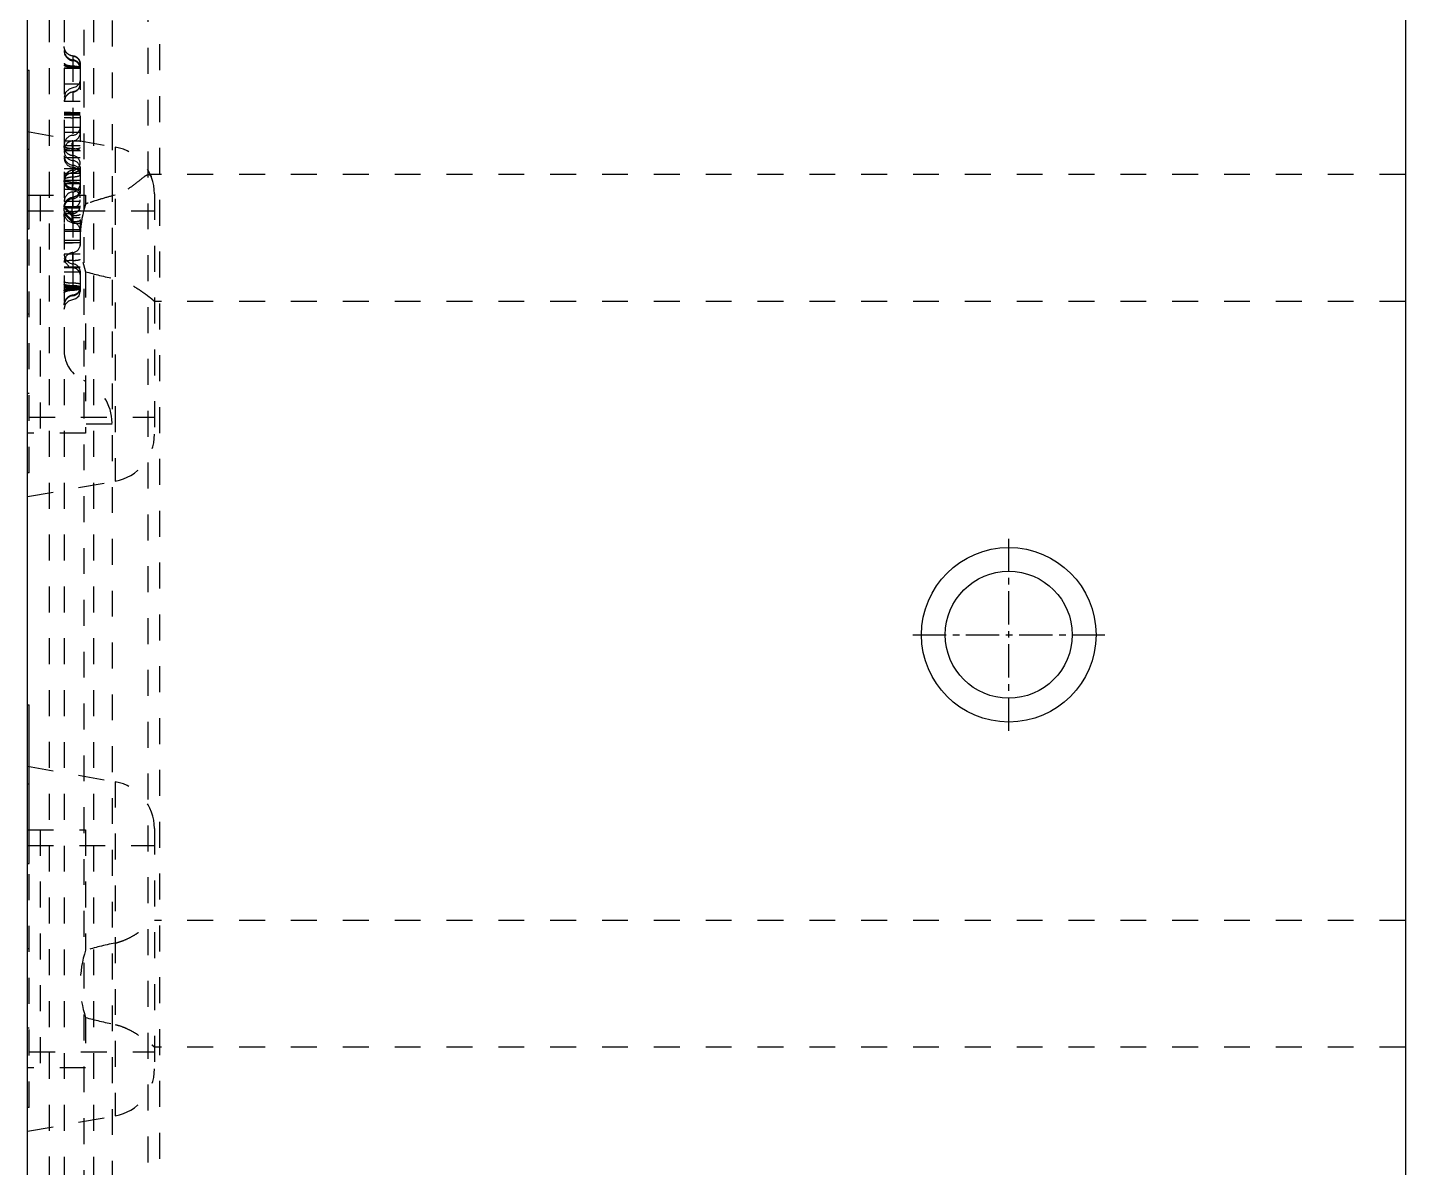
# Model space of a CAD drawing. Header units: millimetres. Extents: x -941 to 1421, y -11614 to -3210.
# Drawn here: x 328.7 to 415.5, y -5987 to -5915.2 of the extents above; entities that cross this region are included whole.
import ezdxf

# ---------------------------------------------------------------- set-up
doc = ezdxf.new("R2010")
doc.units = ezdxf.units.MM
doc.header["$LTSCALE"] = 16.335
doc.linetypes.add('CENTER', pattern=[0.6, 0.375, -0.075, 0.075, -0.075])
doc.linetypes.add('HIDDEN', pattern=[0.2, 0.1, -0.1])
doc.layers.get('0').update_dxf_attribs({"linetype": 'CONTINUOUS'})
doc.layers.add('DEFAULT_2', color=8, linetype='HIDDEN')

msp = doc.modelspace()

# ---------------------------------------------------------------- linework, layer by layer
at = {"color": 7, "linetype": 'Continuous'}
for p, q in [((415.501, -5795.468), (415.501, -6175.468)), ((328.657, -6175.468), (328.657, -5879.793)), ((328.657, -5917.889), (328.757, -5917.889)), ((328.757, -5927.889), (328.757, -5917.889)), ((328.657, -5927.889), (328.757, -5927.889)), ((328.657, -5957.889), (328.757, -5957.889)), ((328.757, -5967.889), (328.757, -5957.889)), ((328.657, -5967.889), (328.757, -5967.889))]:
    msp.add_line(p, q, dxfattribs=at)
at = {"color": 1, "linetype": 'CENTER', "ltscale": 0.342088}
for p, q in [((390.501, -5959.518), (390.501, -5947.418)), ((384.451, -5953.468), (396.551, -5953.468))]:
    msp.add_line(p, q, dxfattribs=at)
at = {"color": 7, "linetype": 'Continuous'}
for radius in [5.5, 4]:
    msp.add_circle((390.501, -5953.468), radius, dxfattribs=at)
at = {"layer": 'DEFAULT_2', "color": 8, "linetype": 'HIDDEN'}
for p, q in [((336.264, -6052.061), (336.264, -5875.643)), ((336.998, -6061.633), (336.998, -5875.643)), ((330.016, -5878.55), (330.016, -6083.955)), ((330.968, -5878.552), (330.968, -6082.951)), ((332.803, -5878.552), (332.803, -6052.363)), ((332.199, -5889.197), (332.199, -6040.429)), ((333.983, -5891.886), (333.983, -6037.739)), ((331.516, -5916.993), (331.516, -5932.341)), ((331.973, -5917.493), (331.973, -5931.841)), ((331.973, -5917.761), (330.968, -5917.761)), ((331.973, -5917.787), (330.968, -5917.787)), ((331.973, -5918.761), (330.968, -5918.761)), ((331.049, -5919.301), (330.968, -5919.603)), ((331.516, -5919.259), (331.269, -5919.338)), ((331.718, -5918.939), (331.516, -5919.002)), ((331.718, -5919.196), (331.516, -5919.259)), ((331.516, -5919.262), (331.516, -5919.324)), ((331.516, -5919.262), (331.516, -5919.324)), ((331.905, -5919.012), (331.718, -5919.196)), ((331.973, -5918.759), (331.906, -5919.007)), ((331.049, -5919.558), (330.968, -5919.86)), ((331.973, -5919.867), (330.968, -5919.867)), ((331.269, -5919.338), (331.049, -5919.558)), ((331.516, -5919.324), (331.516, -5919.399)), ((331.516, -5919.324), (331.516, -5919.398)), ((331.516, -5919.398), (331.516, -5919.53)), ((331.516, -5919.399), (331.516, -5919.53)), ((331.516, -5919.53), (331.516, -5919.691)), ((331.516, -5919.53), (331.516, -5919.691)), ((331.516, -5919.691), (331.516, -5919.867)), ((331.516, -5919.691), (331.516, -5919.867)), ((331.973, -5920.643), (330.968, -5920.643)), ((331.973, -5920.727), (330.968, -5920.721)), ((328.657, -5921.758), (334.178, -5922.731)), ((330.968, -5921.484), (331.973, -5921.484)), ((331.973, -5921.816), (330.968, -5921.816)), ((331.973, -5922.349), (330.968, -5922.349)), ((331.973, -5922.662), (330.968, -5922.662)), ((331.516, -5922.449), (331.516, -5922.35)), ((334.178, -5922.731), (334.178, -5943.784)), ((328.757, -5922.889), (328.657, -5922.889)), ((331.973, -5922.976), (330.968, -5922.976)), ((331.973, -5923.403), (330.968, -5923.403)), ((331.515, -5923.273), (331.513, -5923.28)), ((331.513, -5923.28), (331.513, -5923.28)), ((331.516, -5922.976), (331.516, -5923.113)), ((331.516, -5923.113), (331.516, -5923.278)), ((331.516, -5923.113), (331.516, -5923.243)), ((331.516, -5923.243), (331.516, -5923.359)), ((331.516, -5923.359), (331.516, -5923.555)), ((331.516, -5923.403), (331.516, -5923.54)), ((331.516, -5923.54), (331.516, -5923.67)), ((331.516, -5923.555), (331.516, -5923.581)), ((330.968, -5924.081), (331.973, -5924.081)), ((330.968, -5924.377), (331.973, -5924.377)), ((331.513, -5924.188), (331.513, -5924.188)), ((331.515, -5924.194), (331.513, -5924.188)), ((331.515, -5924.385), (331.515, -5924.266)), ((331.516, -5923.67), (331.516, -5923.786)), ((331.516, -5923.786), (331.516, -5923.88)), ((331.516, -5923.88), (331.516, -5923.982)), ((331.516, -5923.982), (331.516, -5924.008)), ((415.501, -5924.468), (336.304, -5924.468)), ((330.968, -5924.806), (331.973, -5924.806)), ((331.973, -5925.056), (330.968, -5925.056)), ((331.517, -5924.835), (331.517, -5925.1)), ((328.657, -5925.758), (332.315, -5925.758)), ((329.457, -5925.758), (329.457, -5940.758)), ((330.968, -5925.39), (331.973, -5925.39)), ((331.973, -5926.161), (330.968, -5926.161)), ((331.516, -5925.556), (331.516, -5925.618)), ((331.516, -5925.618), (331.516, -5925.693)), ((331.516, -5925.693), (331.516, -5925.753)), ((331.516, -5925.753), (331.516, -5925.889)), ((331.516, -5925.889), (331.516, -5925.985)), ((331.516, -5926.121), (331.516, -5925.89)), ((331.516, -5925.985), (331.516, -5926.161)), ((331.516, -5925.999), (331.516, -5926.045)), ((331.516, -5926.045), (331.516, -5926.12)), ((331.516, -5926.12), (331.516, -5926.412)), ((331.516, -5926.12), (331.516, -5926.251)), ((331.516, -5926.495), (331.516, -5926.121)), ((331.516, -5926.251), (331.516, -5926.412)), ((332.315, -5925.758), (332.315, -5926.314)), ((336.657, -5925.686), (336.657, -5940.83)), ((328.657, -5926.758), (336.657, -5926.758)), ((331.973, -5926.495), (330.968, -5926.495)), ((331.973, -5926.588), (330.968, -5926.588)), ((330.969, -5926.748), (330.97, -5926.565)), ((330.969, -5927.115), (330.97, -5926.933)), ((330.97, -5926.565), (330.978, -5926.564)), ((330.992, -5926.587), (330.97, -5926.565)), ((330.976, -5926.931), (330.97, -5926.933)), ((331.471, -5926.931), (330.976, -5926.931)), ((331.471, -5926.562), (330.978, -5926.562)), ((331.516, -5927.052), (331.47, -5926.986)), ((331.471, -5927.466), (331.471, -5926.562)), ((331.471, -5927.098), (331.516, -5927.165)), ((331.516, -5926.412), (331.516, -5926.492)), ((331.516, -5926.492), (331.516, -5926.588)), ((331.516, -5927.491), (331.516, -5926.784)), ((331.516, -5926.784), (331.516, -5926.919)), ((331.516, -5926.919), (331.516, -5927.044)), ((331.516, -5927.044), (331.517, -5927.276)), ((328.757, -5943.258), (328.757, -5927.889)), ((331.973, -5927.948), (330.968, -5927.948)), ((331.516, -5927.534), (331.47, -5927.466)), ((331.471, -5927.364), (331.516, -5927.43)), ((331.516, -5927.165), (331.973, -5927.165)), ((331.517, -5927.276), (331.516, -5927.435)), ((331.516, -5927.435), (331.516, -5927.491)), ((331.516, -5927.534), (331.973, -5927.534)), ((330.968, -5928.025), (331.973, -5928.025)), ((331.973, -5928.612), (330.968, -5928.612)), ((331.973, -5928.759), (330.968, -5928.759)), ((331.973, -5929.484), (330.968, -5929.484)), ((331.516, -5929.553), (331.516, -5929.373)), ((331.516, -5929.386), (331.516, -5929.423)), ((331.516, -5929.483), (331.516, -5929.724)), ((331.516, -5929.484), (331.516, -5929.751)), ((331.516, -5929.876), (331.516, -5929.553)), ((331.516, -5929.724), (331.516, -5929.876)), ((330.968, -5929.731), (331.049, -5930.032)), ((331.973, -5930.308), (330.968, -5930.308)), ((331.973, -5930.343), (330.968, -5930.343)), ((330.968, -5930.589), (331.973, -5930.589)), ((331.049, -5930.011), (331.268, -5930.232)), ((331.268, -5930.252), (331.516, -5930.331)), ((331.516, -5929.751), (331.516, -5929.867)), ((331.516, -5929.867), (331.516, -5930.063)), ((331.516, -5930.063), (331.516, -5930.089)), ((331.516, -5930.331), (331.718, -5930.394)), ((331.718, -5930.394), (331.905, -5930.578)), ((331.902, -5930.553), (331.973, -5930.811)), ((331.905, -5930.578), (331.973, -5930.832)), ((332.315, -5930.585), (332.315, -5940.758)), ((331.973, -5931.57), (330.968, -5931.57)), ((331.973, -5931.598), (330.968, -5931.598)), ((415.501, -5932.468), (336.657, -5932.468)), ((328.757, -5933.258), (328.657, -5933.258)), ((328.757, -5938.258), (328.657, -5938.258)), ((328.757, -5939.758), (336.657, -5939.758)), ((332.315, -5940.758), (328.657, -5940.758)), ((333.983, -5940.19), (330.968, -5940.19)), ((328.757, -5943.258), (328.657, -5943.258)), ((328.657, -5944.758), (334.178, -5943.784)), ((328.657, -5961.758), (334.178, -5962.731)), ((328.757, -5962.889), (328.657, -5962.889)), ((334.178, -5962.731), (334.178, -5983.784)), ((328.657, -5965.758), (332.315, -5965.758)), ((329.457, -5965.758), (329.457, -5980.758)), ((332.315, -5965.758), (332.315, -5973.35)), ((336.657, -5965.686), (336.657, -5980.83)), ((328.657, -5966.758), (336.657, -5966.758)), ((328.757, -5983.258), (328.757, -5967.889)), ((415.501, -5971.468), (336.657, -5971.468)), ((328.757, -5973.258), (328.657, -5973.258)), ((328.757, -5978.258), (328.657, -5978.258)), ((332.315, -5977.585), (332.315, -5980.758)), ((328.757, -5979.758), (336.657, -5979.758)), ((415.501, -5979.468), (336.657, -5979.468)), ((332.315, -5980.758), (328.657, -5980.758)), ((328.757, -5983.258), (328.657, -5983.258)), ((328.657, -5984.758), (334.178, -5983.784))]:
    msp.add_line(p, q, dxfattribs=at)
for points in [[(331.516, -5919.002), (331.269, -5919.081), (331.049, -5919.301)], [(331.973, -5918.502), (331.905, -5918.755), (331.718, -5918.939)], [(331.516, -5930.311), (331.708, -5930.368), (331.902, -5930.553)], [(331.516, -5932.341), (331.718, -5932.278), (331.905, -5932.094), (331.973, -5931.84)], [(331.516, -5932.341), (331.708, -5932.284), (331.902, -5932.099), (331.973, -5931.84)], [(330.968, -5932.941), (331.049, -5932.64), (331.268, -5932.42), (331.516, -5932.341)]]:
    msp.add_lwpolyline(points, dxfattribs=at)
for centre, radius, start, end in [((331.571, -5916.634), 0.603, 180, 264.78409), ((331.571, -5916.686), 0.603, 180, 264.78409), ((331.471, -5917.493), 0.503, 0.00001, 84.7841), ((331.471, -5917.735), 0.502, 0, 84.78409), ((331.471, -5917.787), 0.502, 0, 84.78409), ((331.454, -5917.527), 0.539, 56.40311, 72.77217), ((331.571, -5919.862), 0.603, 95.21641, 180), ((331.471, -5918.761), 0.502, 275.21531, 359.99951), ((331.489, -5950.111), 29.548, 89.49913, 89.94801), ((331.509, -5948.911), 28.348, 89.51699, 89.98487), ((331.485, -5947.139), 26.57, 89.43366, 89.93288), ((331.48, -5946.442), 25.873, 89.40713, 89.91979), ((331.471, -5921.484), 0.502, 275.21591, 359.99987), ((331.471, -5921.839), 0.502, 275.2223, 0), ((331.571, -5922.585), 0.603, 95.21591, 180), ((331.571, -5922.938), 0.603, 95.22436, 180.60521), ((333.657, -5925.686), 3, 0, 80), ((331.571, -5922.981), 0.603, 180, 264.78355), ((331.571, -5923.276), 0.603, 180, 264.78409), ((331.571, -5923.407), 0.603, 179.77576, 264.78406), ((331.581, -5922.678), 0.613, 192.66652, 204.60418), ((331.567, -5926.198), 3.357, 91.06112, 92.78395), ((331.568, -5920.905), 1.937, 265.17242, 268.47858), ((331.471, -5923.768), 0.502, 0, 85.0717), ((331.473, -5924.443), 1.602, 85.55527, 88.45788), ((331.471, -5924.081), 0.502, 0.00062, 84.78474), ((331.568, -5924.789), 0.6, 153.10363, 181.61721), ((331.471, -5923.7), 0.502, 274.92884, 0), ((331.471, -5924.377), 0.502, 0.00002, 84.78409), ((331.471, -5924.508), 0.502, 359.99961, 84.78418), ((296.308, -5924.607), 35.209, 0.05954, 0.40091), ((331.587, -5923.936), 0.392, 315.12383, 326.51507), ((331.572, -5924.84), 0.603, 200.19481, 207.72436), ((331.455, -5924.776), 0.505, 219.35029, 229.97516), ((331.539, -5922.352), 2.592, 264.36896, 266.97978), ((331.567, -5921.852), 3.092, 266.94386, 269.05335), ((331.471, -5925.056), 0.502, 275.21514, 359.99938), ((270.724, -5925.003), 60.793, 359.71187, 359.90815), ((219.019, -5924.73), 112.499, 359.94641, 0.08141), ((331.571, -5926.157), 0.603, 95.21655, 180.22217), ((331.571, -5926.583), 0.603, 95.21654, 180.22113), ((331.471, -5926.06), 0.502, 269.9978, 359.99941), ((331.471, -5925.938), 0.502, 0, 84.77735), ((331.471, -5925.482), 0.502, 275.21516, 359.99938), ((331.468, -5925.384), 0.509, 275.43612, 287.92712), ((331.476, -5925.395), 0.495, 301.83576, 311.32793), ((343.962, -5961.591), 37.15, 105.27026, 108.27081), ((343.983, -5961.665), 37.227, 105.27229, 108.00828), ((398.321, -5927.117), 67.353, 179.68676, 180.00013), ((331.571, -5926.891), 0.603, 179.76144, 264.78408), ((411.393, -5927.481), 80.425, 179.73963, 180.00009), ((325.969, -5931.989), 7.368, 43.15325, 43.99676), ((331.471, -5926.428), 0.502, 269.99787, 359.99952), ((346.723, -5930.571), 15.024, 163.54109, 165.29736), ((346.139, -5930.408), 14.417, 163.50415, 165.33429), ((343.714, -5960.818), 36.338, 108.0175, 108.28219), ((329.071, -5929.54), 3.245, 45.53476, 47.16344), ((331.471, -5927.991), 0.502, 359.99736, 84.77968), ((332.665, -6029.092), 100.322, 90.52386, 90.65593), ((332.504, -6015.221), 86.451, 90.50126, 90.65452), ((331.571, -5929.974), 0.603, 95.21712, 180.20411), ((331.571, -5929.488), 0.603, 180, 264.78355), ((331.471, -5928.873), 0.502, 275.21446, 0), ((361.409, -5929.481), 29.893, 179.8881, 180.00294), ((331.471, -5930.589), 0.502, 0.00062, 84.78474), ((331.571, -5932.699), 0.603, 95.21591, 180), ((331.571, -5932.663), 0.595, 95.25956, 180), ((331.471, -5931.563), 0.502, 275.21591, 0), ((331.471, -5931.598), 0.502, 275.21591, 0), ((332.978, -5935.584), 2.01, 180, 247.18511), ((331.069, -5940.123), 2.914, 0, 67.18511), ((333.657, -5940.83), 3, 280, 0), ((333.657, -5965.686), 3, 0, 80), ((333.657, -5980.83), 3, 280, 0)]:
    msp.add_arc(centre, radius, start, end, dxfattribs=at)
for centre, major_axis, ratio, start_param, end_param in [((334.2, -5928.468), (0, 4), 0.555556, 1.129071, 2.12872), ((351.56, -5928.468), (22.685, 0), 0.176327, -2.583669, -2.443782), ((351.56, -5975.468), (22.685, 0), 0.176327, 2.443782, 2.583669), ((334.2, -5975.468), (0, 4), 0.555556, 1.012873, 2.12872), ((351.56, -5975.468), (22.685, 0), 0.176327, -2.583669, -2.443782)]:
    msp.add_ellipse(centre, major_axis=major_axis, ratio=ratio, start_param=start_param, end_param=end_param, dxfattribs=at)
for points, knots in [([(331.037, -5916.669), (331.026, -5916.647), (330.987, -5916.559), (330.968, -5916.463), (330.968, -5916.392)], [0, 0, 0, 0, 0.260362, 1, 1, 1, 1]), ([(331.037, -5916.669), (331.026, -5916.647), (330.987, -5916.559), (330.968, -5916.463), (330.968, -5916.392)], [0, 0, 0, 0, 0.260362, 1, 1, 1, 1]), ([(331.041, -5916.677), (331.029, -5916.655), (330.989, -5916.565), (330.968, -5916.465), (330.968, -5916.392)], [0, 0, 0, 0, 0.260398, 1, 1, 1, 1]), ([(331.516, -5916.993), (331.419, -5916.984), (331.224, -5916.914), (331.083, -5916.76), (331.037, -5916.669)], [0, 0, 0, 0, 0.489323, 1, 1, 1, 1]), ([(331.516, -5916.993), (331.419, -5916.984), (331.224, -5916.914), (331.083, -5916.76), (331.037, -5916.669)], [0, 0, 0, 0, 0.489321, 1, 1, 1, 1]), ([(331.516, -5916.993), (331.419, -5916.984), (331.224, -5916.914), (331.083, -5916.76), (331.037, -5916.669)], [0, 0, 0, 0, 0.489323, 1, 1, 1, 1]), ([(330.968, -5917.435), (330.968, -5917.472), (331.073, -5917.551), (331.17, -5917.571), (331.238, -5917.584)], [0, 0, 0, 0, 0.347074, 1, 1, 1, 1]), ([(331.516, -5917.645), (331.445, -5917.644), (331.316, -5917.638), (331.141, -5917.615), (331.035, -5917.591), (330.968, -5917.555), (330.968, -5917.537)], [0, 0, 0, 0, 0.37393, 0.687616, 0.900657, 1, 1, 1, 1]), ([(330.968, -5917.567), (330.968, -5917.578), (330.993, -5917.603), (331.083, -5917.636), (331.171, -5917.651), (331.238, -5917.659)], [0, 0, 0, 0, 0.111056, 0.31246, 1, 1, 1, 1]), ([(331.516, -5916.993), (331.536, -5916.994), (331.617, -5917.008), (331.695, -5917.041), (331.748, -5917.075)], [0, 0, 0, 0, 0.238406, 1, 1, 1, 1]), ([(331.516, -5916.993), (331.536, -5916.994), (331.617, -5917.008), (331.695, -5917.041), (331.748, -5917.075)], [0, 0, 0, 0, 0.238406, 1, 1, 1, 1]), ([(331.909, -5917.25), (331.92, -5917.269), (331.955, -5917.346), (331.973, -5917.431), (331.973, -5917.493)], [0, 0, 0, 0, 0.260417, 1, 1, 1, 1]), ([(331.973, -5917.493), (331.973, -5917.474), (331.968, -5917.393), (331.943, -5917.314), (331.915, -5917.26)], [0, 0, 0, 0, 0.238474, 1, 1, 1, 1]), ([(331.516, -5917.684), (331.445, -5917.683), (331.316, -5917.678), (331.14, -5917.655), (331.036, -5917.633), (330.968, -5917.6), (330.968, -5917.581)], [0, 0, 0, 0, 0.375221, 0.689747, 0.902715, 1, 1, 1, 1]), ([(331.238, -5917.584), (331.26, -5917.588), (331.352, -5917.604), (331.445, -5917.611), (331.516, -5917.613)], [0, 0, 0, 0, 0.234615, 1, 1, 1, 1]), ([(331.238, -5917.627), (331.26, -5917.63), (331.352, -5917.639), (331.445, -5917.644), (331.516, -5917.645)], [0, 0, 0, 0, 0.233425, 1, 1, 1, 1]), ([(331.238, -5917.659), (331.26, -5917.662), (331.352, -5917.672), (331.445, -5917.676), (331.516, -5917.677)], [0, 0, 0, 0, 0.233456, 1, 1, 1, 1]), ([(331.516, -5917.613), (331.594, -5917.615), (331.728, -5917.628), (331.862, -5917.663), (331.913, -5917.691)], [0, 0, 0, 0, 0.572251, 1, 1, 1, 1]), ([(331.973, -5917.735), (331.973, -5917.719), (331.918, -5917.689), (331.829, -5917.67), (331.683, -5917.651), (331.576, -5917.646), (331.516, -5917.645)], [0, 0, 0, 0, 0.099345, 0.312419, 0.626096, 1, 1, 1, 1]), ([(331.516, -5917.677), (331.594, -5917.679), (331.727, -5917.687), (331.86, -5917.707), (331.913, -5917.726)], [0, 0, 0, 0, 0.578712, 1, 1, 1, 1]), ([(331.973, -5917.77), (331.973, -5917.754), (331.917, -5917.726), (331.83, -5917.708), (331.683, -5917.689), (331.576, -5917.685), (331.516, -5917.684)], [0, 0, 0, 0, 0.097287, 0.310288, 0.624805, 1, 1, 1, 1]), ([(331.913, -5917.691), (331.922, -5917.696), (331.948, -5917.712), (331.973, -5917.74), (331.973, -5917.761)], [0, 0, 0, 0, 0.326159, 1, 1, 1, 1]), ([(331.913, -5917.692), (331.922, -5917.695), (331.943, -5917.704), (331.973, -5917.719), (331.973, -5917.735)], [0, 0, 0, 0, 0.370267, 1, 1, 1, 1]), ([(331.913, -5917.726), (331.922, -5917.729), (331.944, -5917.737), (331.973, -5917.754), (331.973, -5917.77)], [0, 0, 0, 0, 0.368499, 1, 1, 1, 1]), ([(330.991, -5920.555), (330.985, -5920.554), (330.98, -5920.553), (330.968, -5920.552), (330.968, -5920.55)], [0, 0, 0, 0, 0.734151, 1, 1, 1, 1]), ([(331.516, -5920.566), (331.445, -5920.565), (331.343, -5920.563), (331.212, -5920.562), (331.131, -5920.561), (331.064, -5920.561), (331.02, -5920.56), (330.992, -5920.561), (330.981, -5920.558), (330.968, -5920.563), (330.968, -5920.56)], [0, 0, 0, 0, 0.388828, 0.562239, 0.712468, 0.834943, 0.925393, 0.957679, 0.981027, 1, 1, 1, 1]), ([(331.516, -5920.571), (331.445, -5920.57), (331.342, -5920.569), (331.212, -5920.567), (331.13, -5920.567), (331.066, -5920.565), (331.012, -5920.569), (330.99, -5920.561), (330.968, -5920.568), (330.968, -5920.565)], [0, 0, 0, 0, 0.388825, 0.562234, 0.712462, 0.834937, 0.925388, 0.981023, 1, 1, 1, 1]), ([(330.968, -5920.857), (330.968, -5920.86), (330.989, -5920.861), (331.013, -5920.866), (331.065, -5920.868), (331.13, -5920.872), (331.212, -5920.874), (331.342, -5920.877), (331.445, -5920.878), (331.516, -5920.878)], [0, 0, 0, 0, 0.020311, 0.076215, 0.166642, 0.288937, 0.438885, 0.611948, 1, 1, 1, 1]), ([(330.968, -5920.857), (330.968, -5920.861), (330.989, -5920.861), (331.013, -5920.866), (331.065, -5920.868), (331.13, -5920.872), (331.212, -5920.874), (331.342, -5920.877), (331.445, -5920.878), (331.516, -5920.878)], [0, 0, 0, 0, 0.020324, 0.076228, 0.166656, 0.28895, 0.438895, 0.611955, 1, 1, 1, 1]), ([(331.516, -5920.563), (331.397, -5920.563), (331.237, -5920.562), (331.057, -5920.554), (330.995, -5920.552), (330.975, -5920.548)], [0, 0, 0, 0, 0.660055, 0.88663, 1, 1, 1, 1]), ([(331.516, -5920.569), (331.398, -5920.569), (331.238, -5920.568), (331.058, -5920.56), (330.996, -5920.557), (330.975, -5920.553)], [0, 0, 0, 0, 0.657755, 0.884851, 1, 1, 1, 1]), ([(331.516, -5920.563), (331.405, -5920.563), (331.229, -5920.559), (331.052, -5920.557), (330.987, -5920.55)], [0, 0, 0, 0, 0.629299, 1, 1, 1, 1]), ([(331.516, -5920.569), (331.407, -5920.569), (331.232, -5920.566), (331.057, -5920.563), (330.991, -5920.555)], [0, 0, 0, 0, 0.622747, 1, 1, 1, 1]), ([(331.973, -5920.573), (331.973, -5920.57), (331.955, -5920.575), (331.936, -5920.569), (331.892, -5920.571), (331.838, -5920.569), (331.769, -5920.569), (331.661, -5920.567), (331.576, -5920.566), (331.516, -5920.566)], [0, 0, 0, 0, 0.019103, 0.074769, 0.165219, 0.28768, 0.437881, 0.611251, 1, 1, 1, 1]), ([(331.973, -5920.573), (331.973, -5920.57), (331.955, -5920.574), (331.936, -5920.569), (331.892, -5920.571), (331.838, -5920.569), (331.769, -5920.569), (331.661, -5920.567), (331.576, -5920.566), (331.516, -5920.566)], [0, 0, 0, 0, 0.01915, 0.07482, 0.165265, 0.287718, 0.437911, 0.611271, 1, 1, 1, 1]), ([(331.973, -5920.579), (331.973, -5920.577), (331.955, -5920.58), (331.936, -5920.575), (331.892, -5920.577), (331.838, -5920.575), (331.769, -5920.574), (331.661, -5920.573), (331.576, -5920.572), (331.516, -5920.571)], [0, 0, 0, 0, 0.019171, 0.074848, 0.165302, 0.287769, 0.437965, 0.611305, 1, 1, 1, 1]), ([(331.973, -5920.579), (331.973, -5920.577), (331.955, -5920.581), (331.936, -5920.575), (331.892, -5920.577), (331.838, -5920.575), (331.769, -5920.574), (331.661, -5920.573), (331.576, -5920.572), (331.516, -5920.571)], [0, 0, 0, 0, 0.019158, 0.074833, 0.165289, 0.287759, 0.437957, 0.6113, 1, 1, 1, 1]), ([(331.973, -5920.893), (331.973, -5920.89), (331.955, -5920.891), (331.936, -5920.886), (331.892, -5920.885), (331.838, -5920.883), (331.77, -5920.881), (331.661, -5920.879), (331.576, -5920.878), (331.516, -5920.878)], [0, 0, 0, 0, 0.019828, 0.075661, 0.166112, 0.288469, 0.438509, 0.61169, 1, 1, 1, 1]), ([(331.973, -5920.893), (331.973, -5920.89), (331.955, -5920.891), (331.936, -5920.886), (331.892, -5920.885), (331.838, -5920.882), (331.77, -5920.881), (331.661, -5920.879), (331.576, -5920.878), (331.516, -5920.878)], [0, 0, 0, 0, 0.019836, 0.075675, 0.166126, 0.288482, 0.438519, 0.611696, 1, 1, 1, 1]), ([(331.973, -5920.57), (331.973, -5920.569), (331.965, -5920.57), (331.956, -5920.567), (331.936, -5920.567), (331.898, -5920.566), (331.834, -5920.565), (331.779, -5920.564), (331.748, -5920.564)], [0, 0, 0, 0, 0.017647, 0.068513, 0.151778, 0.266388, 0.583233, 1, 1, 1, 1]), ([(331.973, -5920.577), (331.973, -5920.576), (331.965, -5920.577), (331.956, -5920.574), (331.936, -5920.575), (331.898, -5920.573), (331.834, -5920.572), (331.779, -5920.571), (331.748, -5920.571)], [0, 0, 0, 0, 0.017664, 0.068562, 0.151853, 0.266473, 0.583296, 1, 1, 1, 1]), ([(330.998, -5922.719), (330.993, -5922.715), (330.978, -5922.699), (330.968, -5922.678), (330.968, -5922.662)], [0, 0, 0, 0, 0.294256, 1, 1, 1, 1]), ([(331.171, -5922.797), (331.152, -5922.792), (331.092, -5922.774), (331.03, -5922.749), (330.998, -5922.719)], [0, 0, 0, 0, 0.306921, 1, 1, 1, 1]), ([(331.479, -5922.654), (331.478, -5922.638), (331.476, -5922.607), (331.477, -5922.562), (331.474, -5922.522), (331.468, -5922.493), (331.474, -5922.482)], [0, 0, 0, 0, 0.277521, 0.537761, 0.779997, 1, 1, 1, 1]), ([(331.507, -5922.838), (331.501, -5922.823), (331.483, -5922.763), (331.481, -5922.7), (331.479, -5922.654)], [0, 0, 0, 0, 0.259503, 1, 1, 1, 1]), ([(331.516, -5922.337), (331.519, -5922.338), (331.513, -5922.357), (331.519, -5922.378), (331.515, -5922.426), (331.516, -5922.486), (331.518, -5922.561), (331.521, -5922.681), (331.503, -5922.778), (331.517, -5922.843)], [0, 0, 0, 0, 0.018795, 0.073879, 0.163724, 0.285187, 0.43418, 0.606762, 1, 1, 1, 1]), ([(331.516, -5922.662), (331.507, -5922.697), (331.514, -5922.77), (331.518, -5922.873), (331.514, -5922.971), (331.515, -5923.104), (331.514, -5923.203), (331.515, -5923.273)], [0, 0, 0, 0, 0.17647, 0.349458, 0.510859, 0.657014, 1, 1, 1, 1]), ([(331.516, -5922.842), (331.576, -5922.841), (331.683, -5922.836), (331.83, -5922.818), (331.917, -5922.8), (331.973, -5922.772), (331.973, -5922.757)], [0, 0, 0, 0, 0.375501, 0.69021, 0.903163, 1, 1, 1, 1]), ([(331.91, -5922.798), (331.926, -5922.793), (331.95, -5922.786), (331.973, -5922.766), (331.973, -5922.757)], [0, 0, 0, 0, 0.656504, 1, 1, 1, 1]), ([(331.516, -5922.842), (331.445, -5922.843), (331.316, -5922.848), (331.14, -5922.871), (331.035, -5922.892), (330.968, -5922.926), (330.968, -5922.944)], [0, 0, 0, 0, 0.376454, 0.690978, 0.903953, 1, 1, 1, 1]), ([(331.405, -5922.835), (331.384, -5922.833), (331.305, -5922.825), (331.227, -5922.812), (331.171, -5922.797)], [0, 0, 0, 0, 0.269136, 1, 1, 1, 1]), ([(331.52, -5923.124), (331.519, -5923.112), (331.512, -5923.063), (331.501, -5923.014), (331.497, -5922.975)], [0, 0, 0, 0, 0.225365, 1, 1, 1, 1]), ([(331.513, -5923.28), (331.511, -5923.277), (331.516, -5923.265), (331.515, -5923.255), (331.516, -5923.247)], [0, 0, 0, 0, 0.278364, 1, 1, 1, 1]), ([(331.516, -5923.247), (331.517, -5923.24), (331.521, -5923.199), (331.523, -5923.157), (331.52, -5923.124)], [0, 0, 0, 0, 0.184383, 1, 1, 1, 1]), ([(331.753, -5922.866), (331.741, -5922.864), (331.689, -5922.854), (331.637, -5922.848), (331.597, -5922.845)], [0, 0, 0, 0, 0.236425, 1, 1, 1, 1]), ([(331.973, -5922.989), (331.973, -5922.959), (331.888, -5922.894), (331.809, -5922.877), (331.753, -5922.866)], [0, 0, 0, 0, 0.347852, 1, 1, 1, 1]), ([(331.516, -5924.187), (331.416, -5924.197), (331.218, -5924.267), (331.079, -5924.425), (331.034, -5924.514)], [0, 0, 0, 0, 0.500004, 1, 1, 1, 1]), ([(331.515, -5924.349), (331.48, -5924.354), (331.346, -5924.375), (331.215, -5924.428), (331.137, -5924.49)], [0, 0, 0, 0, 0.262326, 1, 1, 1, 1]), ([(331.513, -5924.188), (331.511, -5924.191), (331.516, -5924.203), (331.516, -5924.227), (331.521, -5924.266), (331.523, -5924.319), (331.515, -5924.384), (331.493, -5924.487), (331.493, -5924.576), (331.517, -5924.629)], [0, 0, 0, 0, 0.021579, 0.077633, 0.166625, 0.286601, 0.435434, 0.60961, 1, 1, 1, 1]), ([(331.515, -5924.266), (331.515, -5924.258), (331.515, -5924.234), (331.515, -5924.21), (331.515, -5924.194)], [0, 0, 0, 0, 0.347001, 1, 1, 1, 1]), ([(331.515, -5924.526), (331.515, -5924.513), (331.515, -5924.466), (331.515, -5924.419), (331.515, -5924.385)], [0, 0, 0, 0, 0.266895, 1, 1, 1, 1]), ([(331.973, -5924.478), (331.973, -5924.499), (331.929, -5924.549), (331.774, -5924.606), (331.626, -5924.623), (331.516, -5924.626)], [0, 0, 0, 0, 0.127138, 0.342539, 1, 1, 1, 1]), ([(331.973, -5923.971), (331.973, -5923.986), (331.968, -5924.05), (331.942, -5924.111), (331.915, -5924.152)], [0, 0, 0, 0, 0.233661, 1, 1, 1, 1]), ([(336.304, -5924.468), (336.263, -5924.468), (336.164, -5924.501), (335.93, -5924.649), (335.555, -5924.961), (334.978, -5925.411), (334.474, -5925.672), (334.178, -5925.753)], [0, 0, 0, 0, 0.049212, 0.120186, 0.33314, 0.632013, 1, 1, 1, 1]), ([(336.304, -5924.468), (336.328, -5924.468), (336.38, -5924.481), (336.414, -5924.521), (336.428, -5924.544)], [0, 0, 0, 0, 0.484855, 1, 1, 1, 1]), ([(336.428, -5924.544), (336.415, -5924.522), (336.38, -5924.481), (336.328, -5924.468), (336.304, -5924.468)], [0, 0, 0, 0, 0.515224, 1, 1, 1, 1]), ([(331.516, -5924.626), (331.384, -5924.63), (331.206, -5924.652), (331.02, -5924.72), (330.968, -5924.78), (330.968, -5924.805)], [0, 0, 0, 0, 0.657771, 0.873167, 1, 1, 1, 1]), ([(330.968, -5924.833), (330.968, -5924.851), (331.033, -5924.885), (331.135, -5924.906), (331.308, -5924.929), (331.434, -5924.935), (331.505, -5924.936)], [0, 0, 0, 0, 0.096487, 0.308818, 0.622775, 1, 1, 1, 1]), ([(330.997, -5924.867), (330.992, -5924.865), (330.98, -5924.857), (330.968, -5924.843), (330.968, -5924.833)], [0, 0, 0, 0, 0.332169, 1, 1, 1, 1]), ([(331.285, -5924.931), (331.225, -5924.925), (331.128, -5924.911), (331.03, -5924.887), (330.997, -5924.867)], [0, 0, 0, 0, 0.606797, 1, 1, 1, 1]), ([(331.511, -5924.933), (331.497, -5924.968), (331.483, -5925.043), (331.476, -5925.149), (331.468, -5925.247), (331.49, -5925.305), (331.506, -5925.329)], [0, 0, 0, 0, 0.286071, 0.555223, 0.789947, 1, 1, 1, 1]), ([(331.516, -5924.806), (331.504, -5924.759), (331.52, -5924.664), (331.516, -5924.571), (331.515, -5924.526)], [0, 0, 0, 0, 0.513049, 1, 1, 1, 1]), ([(331.505, -5924.936), (331.565, -5924.937), (331.675, -5924.941), (331.825, -5924.959), (331.915, -5924.978), (331.973, -5925.006), (331.973, -5925.022)], [0, 0, 0, 0, 0.373841, 0.688785, 0.902657, 1, 1, 1, 1]), ([(331.506, -5925.329), (331.509, -5925.345), (331.514, -5925.371), (331.52, -5925.409), (331.513, -5925.424), (331.519, -5925.44), (331.516, -5925.439)], [0, 0, 0, 0, 0.435286, 0.747693, 0.93639, 1, 1, 1, 1]), ([(331.516, -5924.944), (331.594, -5924.945), (331.727, -5924.954), (331.86, -5924.974), (331.913, -5924.993)], [0, 0, 0, 0, 0.578881, 1, 1, 1, 1]), ([(331.516, -5925.39), (331.516, -5925.382), (331.516, -5925.342), (331.516, -5925.301), (331.517, -5925.268)], [0, 0, 0, 0, 0.198054, 1, 1, 1, 1]), ([(331.517, -5925.268), (331.517, -5925.256), (331.518, -5925.202), (331.519, -5925.147), (331.517, -5925.105)], [0, 0, 0, 0, 0.225607, 1, 1, 1, 1]), ([(331.913, -5924.993), (331.922, -5924.996), (331.944, -5925.004), (331.973, -5925.02), (331.973, -5925.036)], [0, 0, 0, 0, 0.368368, 1, 1, 1, 1]), ([(330.968, -5926.495), (330.968, -5926.396), (331.017, -5926.195), (331.157, -5926.043), (331.239, -5925.989)], [0, 0, 0, 0, 0.499886, 1, 1, 1, 1]), ([(331.516, -5925.439), (331.517, -5925.439), (331.515, -5925.433), (331.519, -5925.42), (331.516, -5925.402), (331.516, -5925.39)], [0, 0, 0, 0, 0.064807, 0.254829, 1, 1, 1, 1]), ([(331.955, -5925.602), (331.949, -5925.583), (331.916, -5925.509), (331.859, -5925.446), (331.809, -5925.41)], [0, 0, 0, 0, 0.236696, 1, 1, 1, 1]), ([(331.516, -5926.784), (331.445, -5926.785), (331.315, -5926.791), (331.14, -5926.813), (331.034, -5926.834), (330.968, -5926.87), (330.968, -5926.888)], [0, 0, 0, 0, 0.375686, 0.690135, 0.902435, 1, 1, 1, 1]), ([(331.041, -5926.837), (331.022, -5926.843), (330.995, -5926.851), (330.968, -5926.875), (330.968, -5926.886)], [0, 0, 0, 0, 0.656414, 1, 1, 1, 1]), ([(330.97, -5926.933), (331.031, -5927), (331.148, -5927.114), (331.317, -5927.29), (331.426, -5927.4), (331.47, -5927.466)], [0, 0, 0, 0, 0.369911, 0.672486, 1, 1, 1, 1]), ([(330.978, -5926.562), (330.989, -5926.563), (331.015, -5926.576), (331.083, -5926.618), (331.188, -5926.705), (331.329, -5926.831), (331.429, -5926.927), (331.47, -5926.986)], [0, 0, 0, 0, 0.048483, 0.130908, 0.369873, 0.669491, 1, 1, 1, 1]), ([(331.277, -5927.161), (331.222, -5927.11), (331.129, -5927.033), (331.034, -5926.952), (330.99, -5926.935)], [0, 0, 0, 0, 0.61288, 1, 1, 1, 1]), ([(331.269, -5926.872), (331.241, -5926.842), (331.149, -5926.747), (331.055, -5926.653), (330.992, -5926.587)], [0, 0, 0, 0, 0.308907, 1, 1, 1, 1]), ([(331.242, -5926.8), (331.222, -5926.802), (331.155, -5926.81), (331.087, -5926.822), (331.041, -5926.837)], [0, 0, 0, 0, 0.296218, 1, 1, 1, 1]), ([(331.516, -5926.784), (331.576, -5926.783), (331.683, -5926.778), (331.83, -5926.76), (331.916, -5926.742), (331.973, -5926.714), (331.973, -5926.699)], [0, 0, 0, 0, 0.37541, 0.690033, 0.903064, 1, 1, 1, 1]), ([(331.516, -5926.784), (331.547, -5926.783), (331.656, -5926.78), (331.765, -5926.771), (331.842, -5926.756)], [0, 0, 0, 0, 0.278187, 1, 1, 1, 1]), ([(331.516, -5927.052), (331.576, -5927.051), (331.684, -5927.046), (331.829, -5927.026), (331.919, -5927.005), (331.973, -5926.974), (331.973, -5926.958)], [0, 0, 0, 0, 0.372934, 0.685974, 0.89908, 1, 1, 1, 1]), ([(331.842, -5926.756), (331.849, -5926.755), (331.873, -5926.75), (331.897, -5926.744), (331.913, -5926.739)], [0, 0, 0, 0, 0.279499, 1, 1, 1, 1]), ([(331.516, -5927.43), (331.55, -5927.429), (331.667, -5927.425), (331.785, -5927.415), (331.868, -5927.397)], [0, 0, 0, 0, 0.284652, 1, 1, 1, 1]), ([(331.91, -5927.386), (331.927, -5927.381), (331.95, -5927.373), (331.973, -5927.353), (331.973, -5927.344)], [0, 0, 0, 0, 0.654914, 1, 1, 1, 1]), ([(331.516, -5928.764), (331.447, -5928.764), (331.345, -5928.765), (331.215, -5928.768), (331.131, -5928.77), (331.065, -5928.773), (331.012, -5928.775), (330.989, -5928.781), (330.968, -5928.78), (330.968, -5928.784)], [0, 0, 0, 0, 0.37731, 0.555422, 0.71142, 0.835739, 0.925764, 0.980654, 1, 1, 1, 1]), ([(331.516, -5928.764), (331.447, -5928.764), (331.345, -5928.765), (331.215, -5928.768), (331.131, -5928.77), (331.065, -5928.773), (331.012, -5928.775), (330.989, -5928.781), (330.968, -5928.78), (330.968, -5928.784)], [0, 0, 0, 0, 0.377309, 0.555421, 0.711418, 0.835737, 0.925762, 0.980653, 1, 1, 1, 1]), ([(331.516, -5928.776), (331.445, -5928.777), (331.343, -5928.778), (331.212, -5928.779), (331.131, -5928.78), (331.064, -5928.78), (331.02, -5928.781), (330.992, -5928.78), (330.981, -5928.783), (330.968, -5928.778), (330.968, -5928.781)], [0, 0, 0, 0, 0.388833, 0.562245, 0.712475, 0.83495, 0.925401, 0.957686, 0.981033, 1, 1, 1, 1]), ([(331.516, -5928.776), (331.445, -5928.777), (331.343, -5928.778), (331.212, -5928.779), (331.131, -5928.78), (331.064, -5928.78), (331.02, -5928.781), (330.992, -5928.78), (330.981, -5928.783), (330.968, -5928.778), (330.968, -5928.781)], [0, 0, 0, 0, 0.388833, 0.562245, 0.712475, 0.83495, 0.925401, 0.957686, 0.981033, 1, 1, 1, 1]), ([(331.973, -5928.756), (331.973, -5928.759), (331.955, -5928.755), (331.936, -5928.761), (331.892, -5928.76), (331.838, -5928.762), (331.769, -5928.762), (331.661, -5928.763), (331.576, -5928.764), (331.516, -5928.764)], [0, 0, 0, 0, 0.01919, 0.074869, 0.165322, 0.287775, 0.43796, 0.611309, 1, 1, 1, 1]), ([(331.973, -5928.756), (331.973, -5928.759), (331.955, -5928.755), (331.936, -5928.761), (331.892, -5928.76), (331.838, -5928.762), (331.769, -5928.762), (331.661, -5928.763), (331.576, -5928.764), (331.516, -5928.764)], [0, 0, 0, 0, 0.019185, 0.074863, 0.165316, 0.287769, 0.437956, 0.611306, 1, 1, 1, 1]), ([(331.973, -5928.77), (331.973, -5928.771), (331.965, -5928.769), (331.956, -5928.772), (331.936, -5928.771), (331.898, -5928.773), (331.834, -5928.773), (331.779, -5928.773), (331.748, -5928.774)], [0, 0, 0, 0, 0.017406, 0.068259, 0.151549, 0.266191, 0.583123, 1, 1, 1, 1]), ([(331.973, -5928.77), (331.973, -5928.771), (331.965, -5928.769), (331.956, -5928.772), (331.936, -5928.772), (331.898, -5928.773), (331.834, -5928.773), (331.779, -5928.774), (331.748, -5928.774)], [0, 0, 0, 0, 0.017521, 0.068379, 0.151663, 0.26629, 0.58318, 1, 1, 1, 1]), ([(331.516, -5929.876), (331.445, -5929.877), (331.316, -5929.883), (331.14, -5929.905), (331.036, -5929.926), (330.968, -5929.96), (330.968, -5929.978)], [0, 0, 0, 0, 0.376179, 0.691197, 0.903872, 1, 1, 1, 1]), ([(330.968, -5929.978), (330.968, -5929.974), (330.977, -5929.952), (331.002, -5929.943), (331.02, -5929.936)], [0, 0, 0, 0, 0.161154, 1, 1, 1, 1]), ([(331.516, -5929.876), (331.576, -5929.875), (331.683, -5929.871), (331.83, -5929.853), (331.916, -5929.834), (331.973, -5929.807), (331.973, -5929.792)], [0, 0, 0, 0, 0.375523, 0.690246, 0.903199, 1, 1, 1, 1]), ([(331.516, -5929.876), (331.594, -5929.875), (331.727, -5929.867), (331.86, -5929.849), (331.913, -5929.832)], [0, 0, 0, 0, 0.579564, 1, 1, 1, 1]), ([(331.041, -5931.269), (331.023, -5931.264), (330.998, -5931.258), (330.968, -5931.239), (330.968, -5931.23)], [0, 0, 0, 0, 0.684153, 1, 1, 1, 1]), ([(331.04, -5931.416), (331.029, -5931.413), (331.003, -5931.402), (330.968, -5931.382), (330.968, -5931.363)], [0, 0, 0, 0, 0.367638, 1, 1, 1, 1]), ([(330.968, -5931.399), (330.968, -5931.418), (331.035, -5931.454), (331.141, -5931.477), (331.316, -5931.501), (331.445, -5931.507), (331.516, -5931.508)], [0, 0, 0, 0, 0.099343, 0.312384, 0.62607, 1, 1, 1, 1]), ([(331.04, -5931.451), (331.021, -5931.445), (330.994, -5931.435), (330.968, -5931.41), (330.968, -5931.399)], [0, 0, 0, 0, 0.647507, 1, 1, 1, 1]), ([(331.239, -5931.457), (331.219, -5931.454), (331.152, -5931.445), (331.085, -5931.432), (331.04, -5931.416)], [0, 0, 0, 0, 0.2958, 1, 1, 1, 1]), ([(331.238, -5931.49), (331.219, -5931.488), (331.152, -5931.479), (331.085, -5931.466), (331.04, -5931.451)], [0, 0, 0, 0, 0.296078, 1, 1, 1, 1]), ([(331.516, -5931.312), (331.426, -5931.31), (331.267, -5931.303), (331.108, -5931.286), (331.041, -5931.269)], [0, 0, 0, 0, 0.568758, 1, 1, 1, 1]), ([(331.516, -5931.473), (331.492, -5931.473), (331.399, -5931.471), (331.306, -5931.465), (331.239, -5931.457)], [0, 0, 0, 0, 0.262233, 1, 1, 1, 1]), ([(331.752, -5931.323), (331.733, -5931.321), (331.655, -5931.315), (331.576, -5931.312), (331.516, -5931.312)], [0, 0, 0, 0, 0.241397, 1, 1, 1, 1]), ([(331.973, -5931.379), (331.973, -5931.372), (331.95, -5931.358), (331.881, -5931.337), (331.807, -5931.328), (331.752, -5931.323)], [0, 0, 0, 0, 0.091124, 0.285836, 1, 1, 1, 1]), ([(336.657, -5932.466), (336.657, -5932.459), (336.633, -5932.441), (336.6, -5932.405), (336.535, -5932.352), (336.452, -5932.283), (336.346, -5932.199), (336.171, -5932.065), (335.913, -5931.876), (335.559, -5931.638), (335.149, -5931.399), (334.689, -5931.18), (334.353, -5931.075), (334.178, -5931.038)], [0, 0, 0, 0, 0.007593, 0.025927, 0.054443, 0.092474, 0.139241, 0.193784, 0.322313, 0.471153, 0.636272, 0.814261, 1, 1, 1, 1]), ([(330.968, -5931.77), (330.968, -5931.751), (331.034, -5931.713), (331.141, -5931.689), (331.316, -5931.664), (331.445, -5931.658), (331.516, -5931.657)], [0, 0, 0, 0, 0.10092, 0.314027, 0.627066, 1, 1, 1, 1]), ([(330.968, -5931.784), (330.968, -5931.766), (331.036, -5931.733), (331.14, -5931.711), (331.316, -5931.689), (331.445, -5931.684), (331.516, -5931.683)], [0, 0, 0, 0, 0.096801, 0.309753, 0.624476, 1, 1, 1, 1]), ([(331.516, -5931.685), (331.385, -5931.688), (331.207, -5931.707), (331.027, -5931.76), (330.968, -5931.81), (330.968, -5931.832)], [0, 0, 0, 0, 0.671498, 0.885645, 1, 1, 1, 1]), ([(331.04, -5931.704), (331.021, -5931.71), (330.994, -5931.718), (330.968, -5931.742), (330.968, -5931.753)], [0, 0, 0, 0, 0.652599, 1, 1, 1, 1]), ([(331.04, -5931.736), (331.021, -5931.742), (330.995, -5931.75), (330.968, -5931.774), (330.968, -5931.784)], [0, 0, 0, 0, 0.65437, 1, 1, 1, 1]), ([(330.968, -5931.924), (330.968, -5931.899), (331.021, -5931.84), (331.207, -5931.771), (331.385, -5931.75), (331.516, -5931.746)], [0, 0, 0, 0, 0.127204, 0.342729, 1, 1, 1, 1]), ([(330.968, -5932.671), (330.968, -5932.573), (331.018, -5932.373), (331.157, -5932.222), (331.238, -5932.168)], [0, 0, 0, 0, 0.5, 1, 1, 1, 1]), ([(331.516, -5931.649), (331.424, -5931.651), (331.264, -5931.66), (331.104, -5931.683), (331.04, -5931.704)], [0, 0, 0, 0, 0.579451, 1, 1, 1, 1]), ([(331.516, -5931.683), (331.424, -5931.684), (331.264, -5931.693), (331.104, -5931.716), (331.04, -5931.736)], [0, 0, 0, 0, 0.579569, 1, 1, 1, 1]), ([(331.516, -5931.508), (331.492, -5931.507), (331.399, -5931.505), (331.306, -5931.498), (331.238, -5931.49)], [0, 0, 0, 0, 0.262215, 1, 1, 1, 1]), ([(331.741, -5931.484), (331.724, -5931.483), (331.649, -5931.478), (331.574, -5931.477), (331.516, -5931.473)], [0, 0, 0, 0, 0.234088, 1, 1, 1, 1]), ([(331.516, -5931.508), (331.576, -5931.509), (331.683, -5931.513), (331.829, -5931.533), (331.918, -5931.552), (331.973, -5931.582), (331.973, -5931.598)], [0, 0, 0, 0, 0.373867, 0.687527, 0.900645, 1, 1, 1, 1]), ([(331.516, -5931.657), (331.576, -5931.656), (331.684, -5931.651), (331.829, -5931.631), (331.919, -5931.611), (331.973, -5931.58), (331.973, -5931.563)], [0, 0, 0, 0, 0.372908, 0.685939, 0.899078, 1, 1, 1, 1]), ([(331.973, -5931.563), (331.973, -5931.582), (331.923, -5931.621), (331.775, -5931.667), (331.626, -5931.687), (331.516, -5931.685)], [0, 0, 0, 0, 0.111291, 0.326624, 1, 1, 1, 1]), ([(331.516, -5931.746), (331.626, -5931.743), (331.774, -5931.725), (331.929, -5931.669), (331.973, -5931.619), (331.973, -5931.598)], [0, 0, 0, 0, 0.657245, 0.872794, 1, 1, 1, 1]), ([(331.516, -5931.683), (331.576, -5931.682), (331.683, -5931.677), (331.83, -5931.659), (331.916, -5931.641), (331.973, -5931.613), (331.973, -5931.598)], [0, 0, 0, 0, 0.375496, 0.69021, 0.903196, 1, 1, 1, 1]), ([(331.747, -5931.636), (331.729, -5931.638), (331.652, -5931.645), (331.575, -5931.649), (331.516, -5931.649)], [0, 0, 0, 0, 0.233522, 1, 1, 1, 1]), ([(331.747, -5931.669), (331.729, -5931.671), (331.652, -5931.678), (331.575, -5931.682), (331.516, -5931.683)], [0, 0, 0, 0, 0.233503, 1, 1, 1, 1]), ([(331.516, -5932.07), (331.598, -5932.063), (331.759, -5932.007), (331.874, -5931.88), (331.913, -5931.808)], [0, 0, 0, 0, 0.499939, 1, 1, 1, 1]), ([(331.973, -5931.563), (331.973, -5931.538), (331.867, -5931.501), (331.799, -5931.49), (331.741, -5931.484)], [0, 0, 0, 0, 0.307055, 1, 1, 1, 1]), ([(331.973, -5931.566), (331.973, -5931.648), (331.932, -5931.815), (331.815, -5931.941), (331.746, -5931.986)], [0, 0, 0, 0, 0.499987, 1, 1, 1, 1]), ([(331.973, -5931.563), (331.973, -5931.572), (331.951, -5931.592), (331.877, -5931.618), (331.803, -5931.629), (331.747, -5931.636)], [0, 0, 0, 0, 0.106779, 0.307609, 1, 1, 1, 1]), ([(334.178, -5972.897), (334.353, -5972.861), (334.689, -5972.755), (335.149, -5972.536), (335.559, -5972.297), (335.913, -5972.059), (336.171, -5971.871), (336.346, -5971.736), (336.452, -5971.653), (336.535, -5971.583), (336.6, -5971.53), (336.633, -5971.494), (336.657, -5971.476), (336.657, -5971.469)], [0, 0, 0, 0, 0.185738, 0.363746, 0.528886, 0.67771, 0.806212, 0.860747, 0.907508, 0.945539, 0.974061, 0.992403, 1, 1, 1, 1]), ([(334.178, -5978.038), (334.353, -5978.075), (334.689, -5978.18), (335.149, -5978.399), (335.559, -5978.638), (335.913, -5978.876), (336.171, -5979.065), (336.346, -5979.199), (336.452, -5979.283), (336.535, -5979.352), (336.6, -5979.405), (336.633, -5979.441), (336.657, -5979.459), (336.657, -5979.466)], [0, 0, 0, 0, 0.185738, 0.363746, 0.528886, 0.67771, 0.806212, 0.860747, 0.907508, 0.945539, 0.974061, 0.992403, 1, 1, 1, 1]), ([(336.657, -5979.466), (336.657, -5979.46), (336.636, -5979.444), (336.607, -5979.412), (336.551, -5979.365), (336.508, -5979.329), (336.483, -5979.309)], [0, 0, 0, 0, 0.082943, 0.28101, 0.588892, 1, 1, 1, 1])]:
    msp.add_open_spline(points, degree=3, knots=knots, dxfattribs=at)
for points in [[(331.614, -5917.012), (331.582, -5917.003), (331.549, -5916.996), (331.516, -5916.993)], [(331.748, -5917.075), (331.782, -5917.097), (331.814, -5917.124), (331.842, -5917.154)], [(331.748, -5917.075), (331.782, -5917.097), (331.814, -5917.124), (331.842, -5917.154)], [(331.842, -5917.154), (331.815, -5917.125), (331.785, -5917.1), (331.752, -5917.078)], [(331.915, -5917.26), (331.895, -5917.222), (331.871, -5917.186), (331.842, -5917.154)], [(331.842, -5917.154), (331.868, -5917.183), (331.891, -5917.216), (331.909, -5917.25)], [(330.983, -5922.812), (330.972, -5922.763), (330.967, -5922.712), (330.968, -5922.662)], [(331.474, -5922.482), (331.482, -5922.466), (331.499, -5922.455), (331.516, -5922.449)], [(331.233, -5923.179), (331.144, -5923.119), (331.069, -5923.031), (331.024, -5922.933)], [(331.516, -5923.28), (331.416, -5923.271), (331.316, -5923.235), (331.233, -5923.179)], [(331.497, -5922.975), (331.495, -5922.951), (331.495, -5922.927), (331.499, -5922.904)], [(331.499, -5922.904), (331.502, -5922.881), (331.508, -5922.859), (331.517, -5922.838)], [(331.137, -5924.49), (331.086, -5924.531), (331.042, -5924.582), (331.012, -5924.64)], [(331.612, -5924.346), (331.58, -5924.353), (331.548, -5924.358), (331.516, -5924.36)], [(331.752, -5924.294), (331.708, -5924.317), (331.66, -5924.334), (331.612, -5924.346)], [(331.865, -5924.213), (331.833, -5924.246), (331.794, -5924.273), (331.752, -5924.294)], [(331.012, -5924.64), (330.982, -5924.698), (330.966, -5924.766), (330.969, -5924.832)], [(331.006, -5925.048), (330.981, -5924.98), (330.967, -5924.905), (330.968, -5924.832)], [(330.969, -5924.832), (330.967, -5924.892), (330.982, -5924.955), (331.008, -5925.009)], [(331.008, -5925.009), (331.023, -5925.04), (331.043, -5925.07), (331.064, -5925.096)], [(331.237, -5925.341), (331.154, -5925.286), (331.084, -5925.208), (331.038, -5925.121)], [(331.13, -5925.163), (331.183, -5925.207), (331.245, -5925.241), (331.309, -5925.265)], [(331.516, -5925.439), (331.418, -5925.43), (331.319, -5925.395), (331.237, -5925.341)], [(331.309, -5925.265), (331.375, -5925.29), (331.445, -5925.305), (331.516, -5925.315)], [(331.512, -5925.022), (331.511, -5924.996), (331.512, -5924.969), (331.517, -5924.943)], [(331.517, -5925.105), (331.515, -5925.078), (331.512, -5925.05), (331.512, -5925.022)], [(331.697, -5925.35), (331.64, -5925.328), (331.578, -5925.313), (331.516, -5925.308)], [(331.809, -5925.41), (331.774, -5925.386), (331.736, -5925.366), (331.697, -5925.35)], [(336.428, -5924.544), (336.435, -5924.557), (336.442, -5924.571), (336.447, -5924.585)], [(331.239, -5925.989), (331.321, -5925.935), (331.419, -5925.901), (331.516, -5925.892)], [(331.737, -5925.816), (331.671, -5925.857), (331.594, -5925.883), (331.516, -5925.89)], [(331.737, -5925.816), (331.702, -5925.838), (331.664, -5925.855), (331.625, -5925.868)], [(331.973, -5925.39), (331.973, -5925.528), (331.906, -5925.676), (331.803, -5925.767)], [(331.913, -5925.628), (331.885, -5925.68), (331.847, -5925.728), (331.803, -5925.767)], [(331.973, -5925.39), (331.973, -5925.472), (331.952, -5925.556), (331.913, -5925.628)], [(331.973, -5925.703), (331.973, -5925.668), (331.966, -5925.634), (331.955, -5925.602)], [(331.471, -5927.098), (331.434, -5927.044), (331.388, -5926.997), (331.344, -5926.95)], [(331.471, -5927.364), (331.435, -5927.313), (331.388, -5927.269), (331.343, -5927.225)], [(331.868, -5927.397), (331.882, -5927.394), (331.896, -5927.39), (331.91, -5927.386)], [(331.15, -5929.905), (331.18, -5929.9), (331.21, -5929.896), (331.24, -5929.893)], [(331.238, -5932.164), (331.157, -5932.218), (331.086, -5932.295), (331.04, -5932.381)], [(331.516, -5932.066), (331.419, -5932.075), (331.32, -5932.11), (331.238, -5932.164)], [(331.238, -5932.168), (331.296, -5932.13), (331.361, -5932.102), (331.428, -5932.085)], [(331.746, -5931.986), (331.678, -5932.03), (331.597, -5932.059), (331.516, -5932.066)], [(331.913, -5931.808), (331.934, -5931.769), (331.95, -5931.726), (331.96, -5931.682)], [(331.96, -5931.682), (331.969, -5931.645), (331.973, -5931.607), (331.973, -5931.57)], [(331.04, -5932.381), (330.994, -5932.468), (330.968, -5932.568), (330.968, -5932.667)]]:
    msp.add_open_spline(points, degree=3, dxfattribs=at)

doc.saveas('drawing.dxf')
